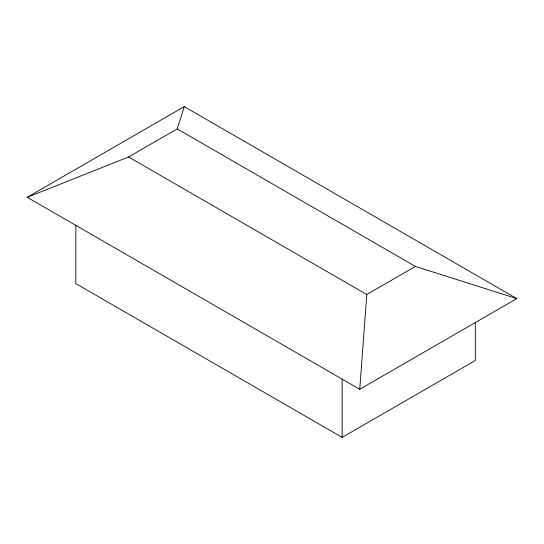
<?xml version="1.0" encoding="UTF-8"?>
<svg xmlns="http://www.w3.org/2000/svg" width="544" height="544" viewBox="0 0 544 544"><rect width="100%" height="100%" fill="white"/><g stroke="black" fill="none" stroke-linecap="round" stroke-linejoin="round"><path stroke-width="0.82" d="M359.747 389.286L366.792 294.522L415.432 266.438L516.8 298.615L359.747 389.286L27.2 197.295L184.253 106.617L516.8 298.615M27.2 197.295L128.568 156.985L177.208 128.901L184.253 106.617M75.84 225.332L75.84 283.621L342.156 437.383L475.313 360.502L475.313 322.483M177.208 128.901L415.432 266.438M128.568 156.985L366.792 294.522M342.156 379.086L342.156 437.383"/></g></svg>
